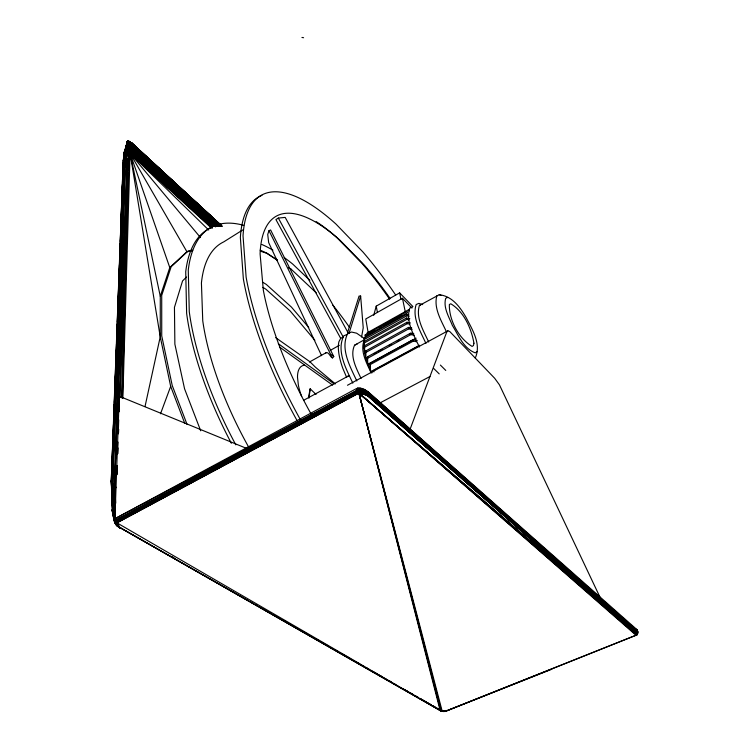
<?xml version="1.0" encoding="UTF-8"?>
<svg xmlns="http://www.w3.org/2000/svg" width="749" height="749" viewBox="0 0 749 749"><rect width="100%" height="100%" fill="white"/><g stroke="black" fill="none" stroke-linecap="round" stroke-linejoin="round"><path stroke-width="1.12" d="M123.81 161.41L124.128 154.041L126.628 147.937L126.89 142.113L128.397 140.962L131.796 143.078C133.678 146.448 128.322 149.088 130.083 153.283L160.277 296.276L160.239 336.807L170.678 386.39L184.685 423.166M214.748 226.479L169.087 184.834L169.227 183.58L130.663 147.909L127.564 143.771L127.658 141.009C125.139 145.119 127.545 151.129 124.531 155.38L129.1 161.353L128.659 168.787M366.898 390.959L366.533 394.807L358.911 393.113L356.561 388.525C360.728 386.99 365.166 389.517 368.349 392.102L636.416 629.16C638.214 630.583 638.391 634.3 636.051 635.264L445.608 711.307L440.684 710.82L438.848 708.46M123.978 162.402C127.545 159.687 123.782 139.604 132.639 145.203L220.44 225.861M372.047 372.815L370.521 370.596L365.812 358.2L364.454 351.758L364.051 341.591L406.464 318.035L409.815 318.69M364.229 348.762L364.051 341.591M364.267 343.716L364.342 337.939L406.538 314.449L408.757 314.889M364.548 341.628L364.342 337.939M365.578 356.796L365.652 351.009L408.43 327.425L411.8 328.081M365.812 358.2L365.652 351.009M111.283 480.512L112.734 511.932L111.713 479.557L123.229 160.773L124.194 159.134L111.283 480.512L112.228 510.809L114.11 520.667L117.35 526.032C124.577 531.144 113.389 524.103 114.606 521.426L115.43 520.34L357.245 390.257L357.638 388.141L367.619 395.659L636.191 631.969L636.416 629.16L637.53 633.598L636.004 635.236L358.911 393.113L116.423 523.176L115.88 524.403L117.565 526.238L120.037 527.802L115.43 520.34L112.481 508.974L111.283 480.512L123.229 160.773L124.362 151.935L127.442 141.926L126.89 142.404L126.094 147.356L128.875 152.084L208.671 230.009M367.45 362.535L367.544 356.786L410.471 333.23L413.841 333.867M367.693 363.958L367.544 356.786M115.711 388.431L124.549 165.145L128.781 145.84L132.058 144.576L132.339 145.503L220.122 226.198M212.22 227.303L130.186 152.656L127.19 149.06C125.326 141.758 127.985 138.687 132.489 145.334L220.393 225.889M115.88 524.403L114.11 520.667L114.925 518.701L113.23 508.337L111.713 479.557L123.557 159.799L124.362 151.935L124.531 155.38L127.012 149.613L127.18 144.173L128.734 143.527L131.693 143.939L131.805 144.585L130.242 143.321L130.551 142.31L129.446 142.619C124.531 139.932 128.173 147.656 130.466 148.555L215.628 226.385M122.405 398.271L128.875 152.084C129.287 150.212 128.65 145.044 132.021 145.999L218.97 225.898M122.827 398.281L130.083 153.283C133.004 148.723 124.418 146.317 127.33 142.01L127.386 141.364L127.068 142.993L127.873 144.997L130.551 148.227L215.684 226.058M115.074 517.877L114.634 486.176L124.549 165.145L125.27 156.831L127.836 150.849L130.307 151.008L169.049 188.008L169.134 187.222L159.799 177.129L130.466 151.158L130.373 149.575L127.555 146.186L126.628 147.937L127.19 149.06L128.313 147.319L130.307 151.008L130.186 152.656M121.347 397.775L128.444 174.526M115.73 503.169L114.634 486.176L125.71 166.802L126.309 158.357L128.875 152.084L130.064 152.534M117.209 465.419L116.891 474.772L117.228 467.769M117.593 453.725L117.986 442.032M118.258 433.84L118.726 419.815M118.997 411.622L127.096 168.403L128.875 152.084L129.1 161.353L127.096 168.403L114.634 486.176L116.47 487.636M114.634 486.176L111.966 483.133L112.35 472.628L112.228 487.749M113.408 442.266L113.736 432.922M114.101 422.408L114.475 411.903M114.803 402.559L115.215 390.884M115.505 382.711L115.955 369.866M116.245 361.692L116.657 350.017M116.938 341.844L117.396 328.998M117.64 321.995L118.089 309.15M118.333 302.147L118.791 289.301M119.035 282.298L119.531 268.282M119.774 261.279L120.271 247.264M120.477 241.431L121.01 226.245M121.169 221.582L121.703 206.396M121.872 201.724L122.443 185.377M113.876 515.246L113.09 484.65L124.549 165.145L128.594 169.854M636.126 635.255C638.064 634.487 638.204 631.51 636.51 630.349L368.236 393.59C365.269 391.184 361.13 388.825 357.245 390.257L114.925 518.701L119.25 396.23L247.17 448.632M111.994 495.66L111.358 481.719L111.966 465.391M112.05 463.051L112.706 445.552M112.837 442.05L113.492 424.552M113.576 422.221L114.232 404.713M114.316 402.382L114.972 384.883M115.056 382.542L115.702 365.044M115.795 362.713L116.488 344.044M116.572 341.713L117.228 324.205M117.312 321.873L117.968 304.375M118.052 302.044L118.707 284.536M118.791 282.204L119.447 264.706M119.578 261.204L120.224 243.706M120.317 241.365L120.963 223.867M121.048 221.535L121.703 204.037M121.787 201.696L122.443 184.198M113.464 442.303L113.811 432.969M114.194 422.473L114.588 411.978M114.925 402.644L115.355 390.978M115.655 382.814L116.123 369.978M116.423 361.814L116.853 350.148M117.153 341.984L117.63 329.157M117.883 322.154L118.361 309.328M118.614 302.324L119.128 288.328M119.344 282.495L119.896 267.327M120.112 261.495L120.626 247.498M120.842 241.665L121.404 226.507M121.572 221.835L122.134 206.677M122.302 202.005L122.902 185.677M123.033 182.176L123.669 164.677M444.391 711.531L446.067 710.445C446.273 711.812 442.846 711.634 445.477 711.269L636.65 634.983L637.287 632.54L367.946 395.069L364.061 392.607L361.364 391.793L358.153 392.111L116.217 522.034L115.543 523.663L116.488 525.208L120.037 527.802L114.606 521.426L112.144 509.807L113.23 508.337L112.537 478.864L124.194 159.134M112.387 472.61L111.966 483.133L111.358 481.719M112.706 464.427L113.174 452.733M113.492 444.55L113.96 432.856M114.232 425.844L114.794 411.819M114.972 407.138L115.627 390.772M117.762 453.754L117.986 447.911M118.557 432.725L118.698 429.214M119.363 411.697L119.456 409.357M119.896 397.672L128.463 173.356M636.182 635.171L637.212 634.337L637.558 632.268L636.725 634.89L636.004 635.236L637.493 633.888L637.708 631.688L636.491 634.983L358.911 393.113L361.683 392.71L367.684 395.584L636.247 631.941L637.249 633.336L636.865 634.656L358.911 393.113L362.909 393.094L362.02 388.506L366.748 394.124L636.453 631.51L637.418 633.738L358.911 393.113L360.653 392.738L358.94 388.01L367.684 395.584L368.349 392.102L366.888 392.523L365.325 389.957L365.325 394.143L358.911 393.113L440.131 710.483L442.959 711.475L445.927 711.016L443.726 711.55L440.075 710.492L118.239 526.575L439.607 710.089L442.959 711.372L445.309 711.194L446.067 710.445M213.222 226.591L129.268 148.461L127.012 145.091L124.072 152.88L123.37 160.885L124.072 152.88L127.442 141.926M636.425 634.955L637.212 633.823L636.304 631.884L366.673 394.461L360.419 388.132L361.739 392.822L358.911 393.113L442.21 711.278L440.768 710.801L358.911 393.113L364.108 393.543L363.668 389.124L368.059 394.676M636.79 634.628L637.652 631.051L637.109 634.263L636.388 631.735L367.946 395.069L359.923 391.156L358.247 389.901L357.638 388.141M123.95 161.185C122.976 155.858 127.386 145.671 126.89 142.404L127.33 141.617L126.89 142.113M218.268 225.842L131.702 146.486L129.867 143.359C124.755 140.587 127.489 148.143 130.373 149.191L214.738 226.235M218.745 226.104L130.429 145.1L129.465 143.153L129.867 141.879L222.172 226.217M308.485 397.616L310.161 388.797L316.059 394.423M309.019 398.075L310.161 388.797M126.703 143.986L127.012 144.707L126.047 146.42L127.386 143.48L124.128 154.041M126.328 146.926L126.712 144.108L126.628 147.937M126.272 146.027L126.881 142.535L127.302 143.546L126.665 143.237M123.557 159.799L124.98 151.251M126.909 143.349L126.703 144.735M361.589 336.984L363.228 327.79L360.634 296.033L359.061 296.07L347.555 332.603M112.144 509.807L114.869 520.808L120.037 527.802L116.741 525.452L116.264 524.263L117.013 522.886L440.768 710.801L439.757 710.295M475.297 357.966C481.513 344.063 472.404 329.813 466.215 317.679C460.139 307.212 452.312 296.117 439.223 294.732L419.421 305.461C415.508 317.979 423.616 330.871 428.681 342.012M214.86 226.301L130.41 148.882C128.407 147.188 126.281 144.66 126.956 141.851L127.658 141.009M145.016 406.548L160.239 336.807L130.083 153.283L169.049 188.008M444.55 711.447L442.107 711.204M125.71 166.802L127.602 159.883M373.695 315.329L376.241 306.126L399.638 292.868L412.886 306.556M169.227 183.58L170.248 181.82L131.89 146.373L218.886 226.142M348.987 333.445L360.634 296.033M160.277 296.276L169.78 267.58L186.904 251.73L192.549 250.887M335.365 383.909L315.488 367.272L309.936 361.758L326.47 352.507C329.747 352.292 331.423 360.962 333.764 356.543L270.614 229.971L268.985 230.673L267.721 234.456L268.676 242.601L321.574 355.663M436.845 295.752C433.428 308.382 441.582 321.087 446.657 332.266M637.305 634.206L637.408 630.405L637.418 633.738M160.52 413.766L170.678 386.39M409.815 429.917L446.872 331.667L447.902 330.833L449.7 331.479L494.668 378.264L499.424 384.817L600.23 597.702M131.552 144.201L131.272 143.228L131.796 143.078L132.32 144.885L130.382 143.808L131.702 145.24L131.702 146.486L130.026 143.902C133.191 142.507 128.791 142.89 132.18 145.727L219.017 225.805M637.109 634.263L636.51 630.349L368.349 392.102M637.034 634.244L636.5 631.201L368.236 393.59L366.804 393.684L362.582 391.577L357.872 391.596L115.43 520.34L114.316 519.216L112.481 508.974M371.186 372.965C366.598 362.984 359.567 350.71 364.426 339.737L354.567 345.214C349.502 356.121 356.458 368.489 361.046 378.451M637.277 633.729L636.781 634.721L636.21 634.469L636.809 634.141M340.692 338.361L275.922 219.569L278.347 218.062L343.173 336.975L340.692 338.361L338.923 341.731A46.7 16.394 61.6 0 0 342.892 368.555L346.497 377.028L349.062 375.623L303.551 400.341M130.317 144.491L129.867 143.359L130.223 142.9L131.599 143.415L131.496 142.825L131.056 143.789L132.339 145.503L220.253 226.02M636.247 631.941L367.619 395.659L362.778 392.523L357.245 390.257M217.931 225.477L131.89 146.373L206.406 214.963L205.348 217.94L214.036 225.955L205.31 221.002L130.083 153.283L169.78 267.58M637.408 634.085L636.931 634.665M115.543 523.663L116.488 522.409L358.425 392.542L361.505 392.223L365.325 394.143M358.247 389.901L358.799 391.268L358.153 392.111L115.955 521.566L115.252 523.261L358.677 392.869L361.627 392.57L364.117 393.44M637.137 633.813L636.191 631.969L636.94 632.006L636.996 629.769L637.446 631.51L636.922 632.886L358.911 393.113L362.909 393.094M116.563 523.251L116.488 525.208M440.955 710.183L441.414 711.101L358.911 393.113L367.684 395.584M358.677 392.869L359.286 392.233L361.683 392.71M186.52 277.027L182.55 280.95L174.451 307.352L174.873 344.156L184.563 388.806L200.695 430.815M115.599 524.038L115.262 522.53L115.739 523.897L117.902 525.742L117.134 525.723L116.367 523.738M445.721 711.288L444.972 711.419M325.806 353.069L326.47 352.507M111.713 479.557L112.537 478.864M116.75 522.69L115.777 523.345L116.151 524.684L120.037 527.802L116.713 524.965M361.739 392.822L359.501 392.579L116.881 522.802L116.264 524.263L120.037 527.802L117.35 526.032M477.047 351.618L475.343 352.863C463.715 348.753 458.463 335.327 452.405 325.487C449.044 317.033 443.062 307.652 445.711 298.289L447.612 297.428M242.77 229.924L223.698 241.899A186.089 74.301 61.5 0 0 201.425 283.019L202.754 320.834A186.089 74.301 61.5 0 0 248.621 447.013M411.969 308.092L402.456 298.289L365.765 318.971L368.218 333.062M330.197 350.429L339.353 345.308M365.334 337.921L365.212 334.887L407.175 311.481L407.465 312.839L365.446 336.254L365.531 338.276M368.349 333.679L374.266 330.384M379.2 327.631L381.175 326.527M383.142 325.431L401.099 315.423M364.576 339.316L406.819 315.816L409.038 316.256M364.286 342.976L406.754 319.42L408.991 319.851M364.454 351.758L364.379 345.841L406.988 322.248L410.405 322.959M364.688 353.163L364.613 347.236L407.278 323.643L409.553 324.12M365.887 352.423L408.72 328.83L412.09 329.476M409.132 328.68L411.173 327.556M365.952 358.331L367.965 357.226M373.994 353.921L376.007 352.816M378.02 351.712L382.046 349.502M389.087 345.645L391.09 344.54M397.242 341.169L399.301 340.046M409.553 334.419L412.624 332.734M367.778 358.2L410.761 334.644L414.141 335.28M132.124 144.96L131.253 145.737L131.019 144.894L132.021 145.999M370.278 369.173L370.043 363.134L413.102 339.634L417.202 340.542M368.134 364.36L416.107 338.183M370.521 370.596L370.287 364.566L413.401 341.057L416.481 341.741M371.335 371.345L419.421 345.261M416.79 347.105L373.639 370.502L373.891 371.944M347.47 385.258L447.902 330.833M114.925 518.701L356.561 388.525M357.872 391.596L115.955 521.566L114.045 519.881L112.228 510.809M309.403 362.057L309.974 361.758L275.679 337.659M380.352 402.728L429.954 376.532M354.567 345.214L357.292 343.941M116.881 522.802L116.264 524.263M419.421 305.461L420.685 304.918M412.549 306.903L409.797 308.092C405.34 321.34 413.972 335.187 419.346 347.012M347.676 334.176L343.754 335.861C336.179 351.244 346.253 369.004 352.807 383.123M446.685 710.792L551.713 669.26M358.799 393L360.653 392.738M441.414 711.101L439.897 710.427M636.219 635.021L636.725 634.89M192.755 250.213L188.252 250.878L171.165 266.7L161.718 295.378L161.737 335.908L172.223 385.501L187.072 424.458M278.347 218.062L285.191 217.407L348.435 333.436M115.739 523.897L119.971 527.82M116.488 522.409L114.672 522.165L112.93 512.999M118.857 527.118L116.235 524.871M130.223 142.9L128.997 141.233L128.734 143.527L131.253 146.879L217.098 225.515L206.003 215.356M440.478 710.661L442.05 711.035L441.891 710.455L440.356 710.464M443.754 711.531L441.273 710.96M301.95 37.45L303.579 37.712M442.21 711.278L442.931 711.204M127.012 149.613L130.307 151.008L129.268 148.461M260.418 251.205L266.906 253.284L277.42 260.212L266.859 253.228A179.713 72.119 61.5 0 0 260.118 250.147M422.698 304.618L418.869 303.373L416.172 304.525C411.903 317.829 420.563 331.592 425.938 343.435M439.223 294.732L440.955 295.359M362.844 392.851L365.353 394.058M127.555 146.186L127.882 148.218L129.249 149.145M364.108 393.543L358.799 391.268M215.862 225.44L130.794 147.609L128.304 144.613L127.236 141.486L128.847 144.388L131.702 146.486M367.825 395.378L365.372 393.946M119.297 526.613L119.531 527.38L248.434 600.782M250.466 601.934L253.508 603.675M255.54 604.827L257.572 605.988M259.603 607.139L270.764 613.497M272.795 614.657L279.901 618.702M281.933 619.854L302.231 631.416M304.263 632.568L306.294 633.729M308.326 634.88L328.624 646.443M330.655 647.595L333.698 649.327M335.73 650.488L337.762 651.639M339.784 652.8L350.953 659.157M352.985 660.309L360.091 664.354M362.113 665.515L364.145 666.666M367.188 668.408L369.22 669.559M371.251 670.711L377.346 674.184M379.368 675.336L382.421 677.068M384.443 678.229L386.475 679.38M388.506 680.541L391.549 682.273M393.581 683.434L395.612 684.586M402.719 688.631L408.804 692.095M410.836 693.256L413.879 694.988M419.974 698.461L431.134 704.818L428.082 703.058M172.111 556.797L174.143 557.958M284.863 621.221L286.895 622.382M288.927 623.543L290.958 624.703M294.001 626.445L296.033 627.606M303.148 631.669L309.243 635.152M316.35 639.215L318.381 640.367M320.413 641.528L322.445 642.689M325.497 644.43L327.519 645.591M334.634 649.655L336.666 650.815M342.761 654.298L345.804 656.04M347.836 657.201L349.867 658.362M356.983 662.425L359.014 663.586M366.121 667.649L368.152 668.81M374.247 672.293L377.299 674.034M379.331 675.195L381.363 676.356M388.469 680.42L390.501 681.581M405.733 690.288L408.785 692.029M410.817 693.19L412.849 694.351M419.955 698.414L426.05 701.897M262.899 287.373L265.811 289.142L290.209 311.022L314.87 340.327M262.45 282.055L266.298 284.423L291.427 307.09L308.719 327.425M169.555 182.681L128.603 146.092L126.712 143.696M130.663 147.909L215.768 225.739L129.343 147.815L127.012 144.707L216.854 225.917M131 145.783L127.864 142.713L127.864 140.934L127.826 143.639L131.094 147.085L169.695 182.428M288.571 267.562L291.352 269.387L316.218 292.803M288.608 267.608L291.398 269.443M215.693 226.011L128.322 147.253M279.798 347.227L332.603 385.108M278.328 343.716L334.148 383.891M119.25 396.23L121.066 397.541M129.296 148.405L130.373 149.191M129.83 146.635L127.18 144.173L126.665 142.816M130.429 145.1L128.182 142.722L128.116 140.915L128.107 143.555L130.944 147.328L216.835 225.955M128.379 146.664L129.418 147.497M214.036 225.955L169.134 187.222L130.466 151.158L169.087 184.834M169.134 187.222L212.229 227.013M159.799 177.129L187.625 201.846L205.31 221.002M366.533 394.807L367.534 395.715M129.97 144.407L128.154 142.029L128.397 140.962L128.416 143.518L131.094 147.085L216.957 225.711M129.643 143.752L128.688 141.074L129.043 143.574L131.412 146.71L170.248 181.82M206.406 214.963L130.626 145.924M206.144 215.188L218.099 225.992M169.311 183.262L216.733 226.179M169.105 184.235L215.637 226.338M169.087 184.554L215.731 226.778M212.21 227.593L130.083 153.283L186.904 251.73M169.836 182.222L216.985 225.683M212.416 227.939L130.083 153.283L200.498 237.583M212.098 227.865L130.083 153.283L211.302 227.958M130.41 148.882L215.6 226.704M130.363 149.482L214.748 226.526M131.412 146.71L218.081 226.132M205.348 217.94L214.645 226.451M221.161 225.627L131.796 143.078L221.255 225.44M221.798 226.179L131.796 143.078L221.114 225.44M131.796 143.078L221.882 226.217M363.995 347.386L364.098 347.03M364.389 338.585L356.655 333.202L351.487 332.032L347.592 333.698C340.13 349.118 350.251 366.832 356.805 380.96M309.852 280.323L292.709 264.069A186.089 74.301 61.5 0 0 284.199 257.544M112.743 496.98L113.661 513.14L114.943 514.385L115.449 517.812M433.802 368.564L439.214 373.882M440.384 365.072L445.767 370.427M129.867 141.879L130.026 143.902M636.5 631.201L637.38 633.242L636.304 631.884M117.247 525.667L117.893 526.388M331.882 354.408L333.764 356.543M131.609 143.658L131.187 142.61L130.326 142.563L131.852 144.257L131.655 143.218L132.489 145.334M359.698 392.832L359.052 391.793L116.217 522.034L114.11 520.667L112.912 513.018M129.465 143.153L128.819 142.273L129.296 141.421L129.577 142.207M129.521 147.197L130.466 148.555M127.002 144.997L127.555 145.812M130.794 147.609L126.89 143.19M130.944 147.328L126.853 142.329M116.994 525.601L116.413 524.319M636.388 631.735L636.744 632.353M129.446 142.619L129.867 143.359M268.985 230.673L332.481 358.041M128.285 148.789L129.1 150.643M132.18 145.727L130.654 144.342L130.729 145.109M132.058 144.576L131.655 143.218L131.693 143.939M409.123 310.947L408.832 309.599L367.132 332.874L367.366 334.232M413.102 339.634L413.401 341.057M406.538 314.449L406.819 315.816M410.471 333.23L410.761 334.644M402.456 298.289L405.387 312.333M406.464 318.035L406.754 319.42M408.43 327.425L408.72 328.83M406.988 322.248L407.278 323.643M399.638 292.868L401.005 299.431M376.241 306.126L377.374 312.239M365.212 334.887L365.446 336.254M370.043 363.134L370.287 364.566M113.661 513.14L114.55 518.355M364.379 345.841L364.613 347.236M113.09 484.65L114.943 514.385M112.369 503.796L112.734 511.932M127.882 148.218L127.967 150.221M235.823 444.859A204.795 81.987 61.5 0 1 189.272 311.753L188.271 270.127A204.795 81.987 61.5 0 1 243.697 225.346M231.366 443.286A204.589 82.399 61.5 0 1 186.632 313.354L185.724 271.718A204.589 82.399 61.5 0 1 211.546 227.49M261.869 244.492A186.089 74.301 61.5 0 1 272.917 250.166M332.921 305.274A186.089 74.301 61.5 0 1 349.54 327.407M301.669 396.511A39.912 15.738 61.5 0 1 298.383 385.229L297.503 377.262A39.912 15.738 61.5 0 1 304.412 365.222M297.568 421.481A208.868 73.43 61.6 0 1 243.35 278.853L240.363 237.527A208.868 73.43 61.6 0 1 261.972 195.349M311.022 413.888A183.617 63.862 61.6 0 1 263.32 290.172L260.09 253.874A183.617 63.862 61.6 0 1 340.027 240.251L364.033 264.818A183.617 63.862 61.6 0 1 390.089 298.402M300.518 419.899A209.074 72.99 61.6 0 1 246.121 277.177L243.032 235.86A209.074 72.99 61.6 0 1 336.029 224.12L362.993 252.057A209.074 72.99 61.6 0 1 395.641 294.994M316.172 221.61A189.769 66.53 61.6 0 1 336.769 237.536L361.561 262.89A189.769 66.53 61.6 0 1 389.63 299.207M113.033 452.771L112.706 462.114L113.08 452.799M123.229 163.198L122.574 181.876L123.229 163.198M473.948 343.211L473.452 345.504L472.123 346.422C458.697 338.408 448.96 320.095 449.353 304.487L450.804 303.794C464.015 311.715 471.318 328.408 473.948 343.211M417.942 697.3L415.91 696.149L417.923 697.253M435.197 707.131L433.165 705.97L435.197 707.112M439.26 709.434L437.229 708.282L439.26 709.434"/></g></svg>
